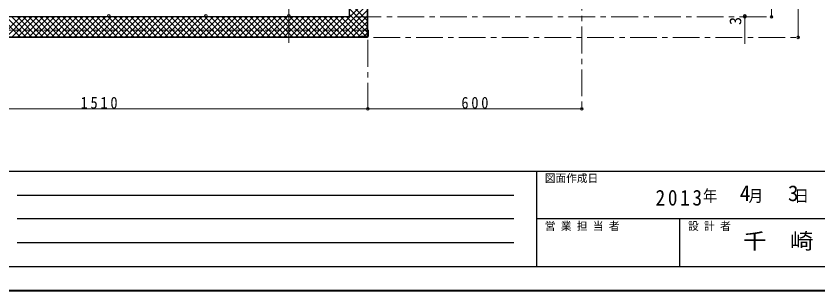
# Model space of a CAD drawing. Units: millimetres at full size, sheet at 1:15; details may follow other scales. Extents: x -3171 to 2904, y -2098 to 2117.
# Drawn here: x -1678 to 572, y -2098 to -1328 of the extents above; entities that cross this region are included whole.
import ezdxf
from ezdxf.enums import TextEntityAlignment as Align

# ---------------------------------------------------------------- set-up
doc = ezdxf.new("R2010")
doc.units = ezdxf.units.MM
doc.header["$LTSCALE"] = 15
doc.header["$PDMODE"] = 32
doc.header["$PDSIZE"] = 7.5
doc.linetypes.add('CHAIN1', pattern=[8, 5, -1, 1, -1])
doc.linetypes.add('DASHED1', pattern=[1.8, 1.2, -0.6])
doc.layers.add('0-6_補助線', color=4, linetype='Continuous', lineweight=9)
doc.styles.add('ＭＳ ゴシック', font='')
doc.styles.get('ＭＳ ゴシック').set_extended_font_data('MS Gothic')

msp = doc.modelspace()

# ---------------------------------------------------------------- linework, layer by layer
at = {"layer": '0-6_補助線'}
for p, q in [((441.62, -1330.95), (441.62, -427.95)), ((516.62, -1387.95), (516.62, -427.95)), ((-912.13, -1402.95), (-912.13, -1202.95)), ((-797.69, -1386.35), (-692.48, -1281.15)), ((-781.78, -1386.35), (-692.48, -1297.06)), ((-742.88, -1290.86), (-692.48, -1341.26)), ((-765.87, -1386.35), (-692.48, -1312.97)), ((-742.88, -1306.77), (-692.48, -1357.17)), ((-742.88, -1322.67), (-692.48, -1373.07)), ((-1721.02, -1330.95), (-1665.62, -1386.35)), ((-1720.46, -1386.35), (-1665.06, -1330.95)), ((-1705.11, -1330.95), (-1649.71, -1386.35)), ((-1704.55, -1386.35), (-1649.15, -1330.95)), ((-1689.2, -1330.95), (-1633.8, -1386.35)), ((-1688.64, -1386.35), (-1633.24, -1330.95)), ((-1673.29, -1330.95), (-1617.89, -1386.35)), ((-1672.73, -1386.35), (-1617.33, -1330.95)), ((-1657.38, -1330.95), (-1601.98, -1386.35)), ((-1656.82, -1386.35), (-1601.42, -1330.95)), ((-1641.47, -1330.95), (-1586.07, -1386.35)), ((-1640.91, -1386.35), (-1585.51, -1330.95)), ((-1625.56, -1330.95), (-1570.16, -1386.35)), ((-1625, -1386.35), (-1569.6, -1330.95)), ((-1609.65, -1330.95), (-1554.25, -1386.35)), ((-1609.09, -1386.35), (-1553.69, -1330.95)), ((-1593.74, -1330.95), (-1538.34, -1386.35)), ((-1593.18, -1386.35), (-1537.78, -1330.95)), ((-1577.83, -1330.95), (-1522.43, -1386.35)), ((-1577.27, -1386.35), (-1521.87, -1330.95)), ((-1561.92, -1330.95), (-1506.52, -1386.35)), ((-1561.36, -1386.35), (-1505.96, -1330.95)), ((-1546.01, -1330.95), (-1490.61, -1386.35)), ((-1545.45, -1386.35), (-1490.05, -1330.95)), ((-1530.1, -1330.95), (-1474.7, -1386.35)), ((-1529.54, -1386.35), (-1474.14, -1330.95)), ((-1514.19, -1330.95), (-1458.79, -1386.35)), ((-1513.63, -1386.35), (-1458.23, -1330.95)), ((-1498.28, -1330.95), (-1442.88, -1386.35)), ((-1497.72, -1386.35), (-1442.32, -1330.95)), ((-1482.37, -1330.95), (-1426.97, -1386.35)), ((-1481.81, -1386.35), (-1426.41, -1330.95)), ((-1466.46, -1330.95), (-1411.06, -1386.35)), ((-1465.9, -1386.35), (-1410.5, -1330.95)), ((-1450.55, -1330.95), (-1395.15, -1386.35)), ((-1449.99, -1386.35), (-1394.59, -1330.95)), ((-1434.64, -1330.95), (-1379.24, -1386.35)), ((-1434.08, -1386.35), (-1378.68, -1330.95)), ((-1418.73, -1330.95), (-1363.33, -1386.35)), ((-1418.17, -1386.35), (-1362.77, -1330.95)), ((-1402.82, -1330.95), (-1347.42, -1386.35)), ((-1402.26, -1386.35), (-1346.86, -1330.95)), ((-1386.91, -1330.95), (-1331.51, -1386.35)), ((-1386.35, -1386.35), (-1330.95, -1330.95)), ((-1371, -1330.95), (-1315.6, -1386.35)), ((-1370.44, -1386.35), (-1315.04, -1330.95)), ((-1355.09, -1330.95), (-1299.69, -1386.35)), ((-1354.53, -1386.35), (-1299.13, -1330.95)), ((-1339.18, -1330.95), (-1283.78, -1386.35)), ((-1338.62, -1386.35), (-1283.22, -1330.95)), ((-1323.27, -1330.95), (-1267.87, -1386.35)), ((-1322.71, -1386.35), (-1267.31, -1330.95)), ((-1307.36, -1330.95), (-1251.96, -1386.35)), ((-1306.81, -1386.35), (-1251.41, -1330.95)), ((-1291.45, -1330.95), (-1236.05, -1386.35)), ((-1290.9, -1386.35), (-1235.5, -1330.95)), ((-1275.54, -1330.95), (-1220.14, -1386.35)), ((-1274.99, -1386.35), (-1219.59, -1330.95)), ((-1259.63, -1330.95), (-1204.23, -1386.35)), ((-1259.08, -1386.35), (-1203.68, -1330.95)), ((-1243.72, -1330.95), (-1188.32, -1386.35)), ((-1243.17, -1386.35), (-1187.77, -1330.95)), ((-1227.81, -1330.95), (-1172.41, -1386.35)), ((-1227.26, -1386.35), (-1171.86, -1330.95)), ((-1211.9, -1330.95), (-1156.5, -1386.35)), ((-1211.35, -1386.35), (-1155.95, -1330.95)), ((-1195.99, -1330.95), (-1140.59, -1386.35)), ((-1195.44, -1386.35), (-1140.04, -1330.95)), ((-1180.08, -1330.95), (-1124.68, -1386.35)), ((-1179.53, -1386.35), (-1124.13, -1330.95)), ((-1164.17, -1330.95), (-1108.77, -1386.35)), ((-1163.62, -1386.35), (-1108.22, -1330.95)), ((-1148.26, -1330.95), (-1092.86, -1386.35)), ((-1147.71, -1386.35), (-1092.31, -1330.95)), ((-1132.35, -1330.95), (-1076.95, -1386.35)), ((-1131.8, -1386.35), (-1076.4, -1330.95)), ((-1116.44, -1330.95), (-1061.04, -1386.35)), ((-1115.89, -1386.35), (-1060.49, -1330.95)), ((-1100.53, -1330.95), (-1045.13, -1386.35)), ((-1099.98, -1386.35), (-1044.58, -1330.95)), ((-1084.62, -1330.95), (-1029.22, -1386.35)), ((-1084.07, -1386.35), (-1028.67, -1330.95)), ((-1068.71, -1330.95), (-1013.31, -1386.35)), ((-1068.16, -1386.35), (-1012.76, -1330.95)), ((-1052.8, -1330.95), (-997.4, -1386.35)), ((-1052.25, -1386.35), (-996.85, -1330.95)), ((-1036.89, -1330.95), (-981.49, -1386.35)), ((-1036.34, -1386.35), (-980.94, -1330.95)), ((-1020.98, -1330.95), (-965.58, -1386.35)), ((-1020.43, -1386.35), (-965.03, -1330.95)), ((-1005.07, -1330.95), (-949.67, -1386.35)), ((-1004.52, -1386.35), (-949.12, -1330.95)), ((-989.16, -1330.95), (-933.76, -1386.35)), ((-988.61, -1386.35), (-933.21, -1330.95)), ((-973.25, -1330.95), (-917.85, -1386.35)), ((-972.7, -1386.35), (-917.3, -1330.95)), ((-957.34, -1330.95), (-901.94, -1386.35)), ((-956.79, -1386.35), (-901.39, -1330.95)), ((-941.43, -1330.95), (-886.03, -1386.35)), ((-940.88, -1386.35), (-885.48, -1330.95)), ((-925.52, -1330.95), (-870.12, -1386.35)), ((-924.97, -1386.35), (-869.57, -1330.95)), ((-909.61, -1330.95), (-854.21, -1386.35)), ((-909.06, -1386.35), (-853.66, -1330.95)), ((-893.7, -1330.95), (-838.3, -1386.35)), ((-893.15, -1386.35), (-837.75, -1330.95)), ((-877.79, -1330.95), (-822.39, -1386.35)), ((-877.24, -1386.35), (-821.84, -1330.95)), ((-861.88, -1330.95), (-806.48, -1386.35)), ((-861.33, -1386.35), (-805.93, -1330.95)), ((-845.97, -1330.95), (-790.57, -1386.35)), ((-845.42, -1386.35), (-790.02, -1330.95)), ((-830.06, -1330.95), (-774.66, -1386.35)), ((-829.51, -1386.35), (-774.11, -1330.95)), ((-814.15, -1330.95), (-758.75, -1386.35)), ((-813.6, -1386.35), (-758.2, -1330.95)), ((-798.24, -1330.95), (-742.84, -1386.35)), ((-782.33, -1330.95), (-726.93, -1386.35)), ((-766.42, -1330.95), (-711.02, -1386.35)), ((-750.51, -1330.95), (-696.71, -1384.75)), ((-749.96, -1386.35), (-692.48, -1328.88)), ((-734.05, -1386.35), (-692.48, -1344.79)), ((366.62, -1327.95), (366.62, -1405.95)), ((-718.14, -1386.35), (-692.48, -1360.7)), ((-700.63, -1384.75), (-692.48, -1376.61)), ((-2200.88, -1587.95), (-690.88, -1587.95)), ((-690.88, -1587.95), (-90.88, -1587.95))]:
    msp.add_line(p, q, dxfattribs=at)
at = {"layer": '0-6_補助線', "color": 5, "lineweight": 25}
for p, q in [((-742.88, -936.95), (-742.88, -1330.95)), ((-742.88, -1330.95), (-2148.88, -1330.95))]:
    msp.add_line(p, q, dxfattribs=at)
at = {"layer": '0-6_補助線', "color": 7, "lineweight": 18}
for p, q in [((-692.48, -1383.15), (-692.48, -936.95)), ((-690.88, -1384.75), (-690.88, -936.95)), ((-689.28, -1367.95), (-690.88, -1367.95)), ((-689.28, -1384.75), (-689.28, -1367.95)), ((-692.48, -1386.35), (-2199.28, -1386.35)), ((-2199.28, -1387.95), (-692.48, -1387.95)), ((-709.28, -1386.35), (-709.28, -1384.75)), ((-694.08, -1384.75), (-709.28, -1384.75))]:
    msp.add_line(p, q, dxfattribs=at)
at = {"layer": '0-6_補助線', "linetype": 'CHAIN1'}
for p, q in [((-90.88, -997.95), (-90.88, -1587.95)), ((-727.88, -1330.95), (441.62, -1330.95)), ((-675.28, -1387.95), (516.62, -1387.95)), ((-690.88, -1395.35), (-690.88, -1587.95))]:
    msp.add_line(p, q, dxfattribs=at)
at = {"layer": '0-6_補助線', "linetype": 'DASHED1'}
msp.add_line((-690.88, -1367.95), (-2201.88, -1367.95), dxfattribs=at)
at = {"layer": '0-6_補助線', "color": 6, "lineweight": 25}
for p, q in [((-3103.38, -1762.6), (2836.62, -1762.6)), ((-216.95, -2030.45), (-216.95, -1762.6)), ((-1674.1, -1829.56), (-281.24, -1829.56)), ((-281.24, -1896.53), (-1674.1, -1896.53)), ((2836.62, -1896.53), (-216.95, -1896.53)), ((184.83, -2030.45), (184.83, -1896.53)), ((-281.24, -1963.49), (-1674.1, -1963.49)), ((2836.62, -2030.45), (-3103.38, -2030.45))]:
    msp.add_line(p, q, dxfattribs=at)
at = {"layer": '0-6_補助線', "color": 1, "lineweight": 40}
msp.add_line((2904.12, -2097.95), (-3170.88, -2097.95), dxfattribs=at)
at = {"layer": '0-6_補助線', "color": 7, "lineweight": 18}
for centre, radius in [((-694.08, -1383.15), 1.6), ((-694.08, -1383.15), 3.2), ((-692.48, -1384.75), 1.6), ((-692.48, -1384.75), 3.2)]:
    msp.add_arc(centre, radius, 270, 0, dxfattribs=at)
at = {"layer": '0-6_補助線'}
for p in [(-1417.13, -1327.95), (-1145.38, -1327.95), (-912.13, -1327.95), (366.62, -1327.95), (366.62, -1330.95), (441.62, -1330.95), (516.62, -1387.95), (-690.88, -1587.95), (-90.88, -1587.95)]:
    msp.add_point(p, dxfattribs=at)

# ---------------------------------------------------------------- texts
at = {"layer": '0-6_補助線', "color": 7, "style": 'ＭＳ ゴシック'}
msp.add_text('3', height=32.99, rotation=90, dxfattribs=at).set_placement((366.62, -1353.45), align=Align.BOTTOM_LEFT)
for s, height, p in [('図面作成日', 21.99, (-194.45, -1800.1)), ('4', 43.99, (352.62, -1859.56)), ('3', 43.99, (487.62, -1859.56)), ('営 業 担 当 者', 21.99, (-194.45, -1934.03)), ('設 計 者', 21.99, (207.33, -1934.03))]:
    msp.add_text(s, height=height, dxfattribs=at).set_placement(p, align=Align.BOTTOM_LEFT)
at = {"layer": '0-6_補助線', "color": 7, "style": 'ＭＳ ゴシック', "width": 1.1}
msp.add_text('千\u3000崎', height=43.99, dxfattribs=at).set_placement((361.62, -1993.49), align=Align.BOTTOM_LEFT)
at = {"layer": '0-6_補助線', "color": 7, "attachment_point": 7, "style": 'ＭＳ ゴシック'}
for s, insert, char_height in [('\\T1.38;\\W0.9;1510', (-1496.51, -1587.95), 32.99), ('\\T1.38;\\W0.9;600', (-428.38, -1587.95), 32.99), ('\\T1.28;\\W0.9;2013', (116.37, -1859.56), 43.99), ('\\T1.27;\\W0.9;年\\~\\~\\~月\\~\\~\\~日', (249.12, -1852.06), 32.99)]:
    msp.add_mtext(s, dxfattribs=dict(at, insert=insert, char_height=char_height))

doc.saveas('drawing.dxf')
